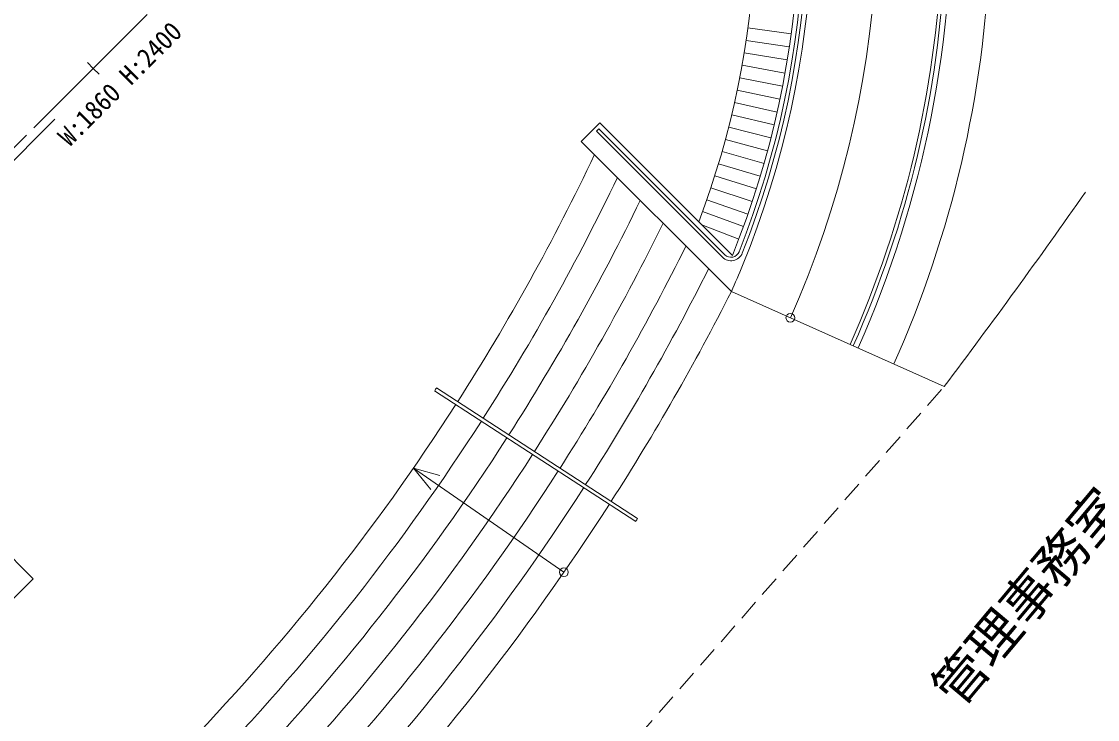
# Model space of a CAD drawing. Units: millimetres, scale not verified. Extents: x -36057 to 20255, y -22762 to 18611.
# Drawn here: x 1225 to 13565, y -8788 to -786 of the extents above; entities that cross this region are included whole.
import ezdxf
from ezdxf.enums import TextEntityAlignment as Align

# ---------------------------------------------------------------- set-up
doc = ezdxf.new("R2010")
doc.units = ezdxf.units.MM
doc.header["$LTSCALE"] = 200
doc.linetypes.add('DASHED1', pattern=[1.8, 1.2, -0.6])
doc.layers.add('1-0_121', color=7, linetype='Continuous', lineweight=9)
doc.layers.add('1-A', color=7, linetype='Continuous', lineweight=9)
doc.styles.add('HGｺﾞｼｯｸE', font='')
doc.styles.add('ＭＳ ゴシック', font='')
doc.styles.get('HGｺﾞｼｯｸE').set_extended_font_data('HGｺﾞｼｯｸE')
doc.styles.get('ＭＳ ゴシック').set_extended_font_data('MS Gothic')

msp = doc.modelspace()

# ---------------------------------------------------------------- linework, layer by layer
at = {"layer": '1-0_121'}
for p, q in [((2666.1, -704.2), (1534.7, -1835.6)), ((9556.4, -858.2), (10051.9, -925.3)), ((9535.9, -1001.8), (10030.3, -1076)), ((9513.3, -1145), (10006.7, -1226.3)), ((1979.7, -1255.1), (2047.4, -1322.9)), ((2115.2, -1390.6), (2047.4, -1322.9)), ((9488.7, -1287.9), (9980.8, -1376.3)), ((9462.1, -1430.4), (9952.9, -1525.8)), ((9433.4, -1572.5), (9922.8, -1675)), ((9402.6, -1714.3), (9890.5, -1823.7)), ((898.3, -2613.4), (1605.4, -1906.3)), ((7856.9, -1947.3), (7644.8, -2159.5)), ((7856.9, -1947.3), (9378.1, -3468.5)), ((9369.9, -1855.5), (9856.1, -1972)), ((7846.3, -2014.5), (9290.9, -3459.1)), ((9335.1, -1996.3), (9819.6, -2119.7)), ((9366, -3880.7), (7644.8, -2159.5)), ((9298.3, -2136.5), (9781, -2266.9)), ((9259.5, -2276.2), (9740.3, -2413.5)), ((9218.7, -2415.4), (9697.4, -2559.5)), ((9175.9, -2553.9), (9652.5, -2704.9)), ((9131.1, -2691.8), (9605.5, -2849.6)), ((9084.3, -2829.1), (9556.5, -2993.7)), ((9035.6, -2965.6), (9505.3, -3137)), ((9452.1, -3279.6), (9027.2, -3117.6)), ((9366, -3880.7), (11807.5, -4969)), ((-834.1, -4982.2), (1357.9, -7174.2)), ((5963, -5018.7), (8269.4, -6516.4)), ((5984.8, -4985.1), (8291.2, -6482.9)), ((7446.1, -7100.2), (5719.4, -5905)), ((6021.7, -5991.6), (5719.4, -5905)), ((5917.3, -6149.4), (5719.4, -5905)), ((929, -7603.1), (1357.9, -7174.2))]:
    msp.add_line(p, q, dxfattribs=at)
at = {"layer": '1-0_121', "linetype": 'DASHED1'}
for p, q in [((1534.7, -1835.6), (827.6, -2542.7)), ((4980.7, -12773.3), (11807.5, -4969))]:
    msp.add_line(p, q, dxfattribs=at)
at = {"layer": '1-0_121'}
msp.add_lwpolyline([(7846.3, -2014.5), (7818, -2042.8), (9262.6, -3487.4)], dxfattribs=at)
for centre in [(10042.6, -4182.3), (7446.1, -7100.2)]:
    msp.add_circle(centre, 50, dxfattribs=at)
for centre, radius, start, end in [((-459.5, 498.8), 12798.1, 335.97609, 19.32494), ((-459.5, 498.8), 12288.1, 335.97609, 18.78825), ((-459.5, 498.8), 12248.1, 335.97609, 18.74472), ((-459.5, 498.8), 11498.1, 335.97609, 17.51301), ((-459.5, 498.8), 10757.4, 337.69753, 17.59977), ((-459.5, 498.8), 10607.4, 338.03684, 17.11688), ((-459.5, 498.8), 10662.4, 338.4064, 17.3447), ((-459.5, 498.8), 10702.4, 338.4064, 17.3447), ((-459.5, 498.8), 10107.4, 339.24763, 15.60652), ((-459.5, 498.8), 12348.1, 335.97609, 1.81908), ((-15329.8, 8665), 25599.8, 327.36003, 334.60941), ((-15329.8, 8665), 25949.8, 327.35518, 334.33432), ((-15329.8, 8665), 26299.8, 327.35047, 334.06701), ((-47352.6, 39714.7), 74138.7, 322.93621, 325.06491), ((-15329.8, 8665), 26649.8, 327.34588, 333.80712), ((-15329.8, 8665), 26999.8, 327.3414, 333.55436), ((9361.6, -3388.4), 140, 225, 338.40645), ((9361.6, -3388.4), 100, 225, 338.40645), ((-15329.8, 8665), 27349.8, 327.33704, 333.30843), ((-459.5, 498.8), 10757.4, 335.97609, 337.69753), ((-15329.8, 8665), 27699.8, 327.3328, 333.06905), ((-15202.5, 8749.8), 25249.8, 326.95544, 327.0462), ((-15329.8, 8665), 25599.8, 315.78917, 327.2705), ((-15329.8, 8665), 25949.8, 316.32489, 327.26686), ((-15329.8, 8665), 26299.8, 316.30725, 327.26332), ((-15329.8, 8665), 26649.8, 316.29008, 327.25987), ((-15329.8, 8665), 26999.8, 316.27336, 327.25652), ((-15329.8, 8665), 27349.8, 316.25706, 327.25324), ((-15329.8, 8665), 27699.8, 316.24117, 327.25005), ((-15202.5, 8749.8), 27999.8, 326.9599, 327.04175)]:
    msp.add_arc(centre, radius, start, end, dxfattribs=at)

# ---------------------------------------------------------------- texts
at = {"layer": '1-A', "style": 'ＭＳ ゴシック', "width": 0.95}
msp.add_text('W:1860 H:2400', height=219.9, rotation=45, dxfattribs=at).set_placement((1823.6, -2276.3), align=Align.BOTTOM_LEFT)
at = {"layer": '1-A', "style": 'HGｺﾞｼｯｸE'}
msp.add_text('管理事務室へ', height=439.9, rotation=50, dxfattribs=at).set_placement((12071.6, -8762.2), align=Align.BOTTOM_LEFT)

doc.saveas('drawing.dxf')
